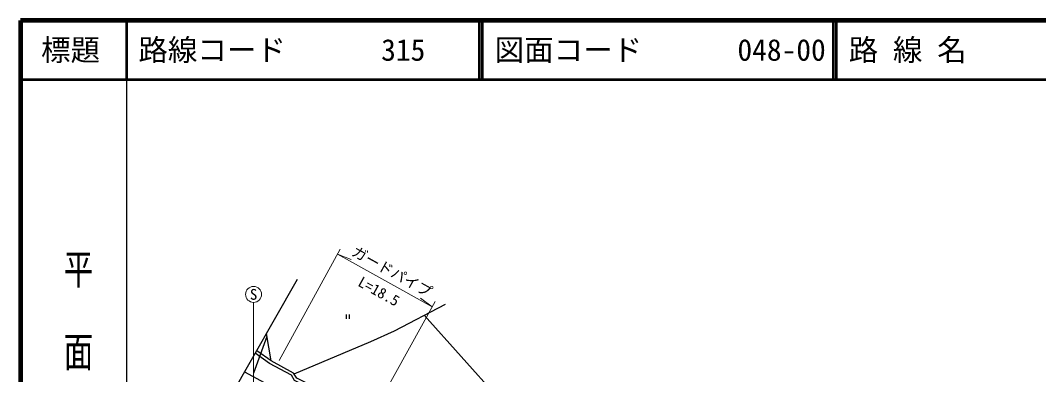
# Model space of a CAD drawing. Units: millimetres at full size, sheet at 1:1000; details may follow other scales. Extents: x 40000 to 680000, y 20000 to 380000.
# Drawn here: x 40000 to 212561, y 320030 to 380000 of the extents above; entities that cross this region are included whole.
import ezdxf
from ezdxf.enums import TextEntityAlignment as Align

# ---------------------------------------------------------------- set-up
doc = ezdxf.new("R2010")
doc.units = ezdxf.units.MM
doc.header["$LTSCALE"] = 1000
for name, color, linetype, lineweight in [('M-BGD', 7, 'Continuous', 25), ('M-BGD-HTXT', 7, 'Continuous', 13), ('M-BMK-OTRS', 5, 'Continuous', 25), ('M-STR-HTXT', 7, 'Continuous', 13), ('M-TTL', 2, 'Continuous', 140), ('M-TTL-BAND', 7, 'Continuous', 25), ('M-TTL-LINE', 7, 'Continuous', 50)]:
    doc.layers.add(name, color=color, linetype=linetype, lineweight=lineweight)
doc.layers.add('M-TTL-TXT', color=7, linetype='Continuous')
doc.styles.add('@ＭＳ ゴシック', font='')
doc.styles.add('ＭＳ ゴシック', font='')
doc.styles.get('@ＭＳ ゴシック').set_extended_font_data('@MS Gothic')
doc.styles.get('ＭＳ ゴシック').set_extended_font_data('MS Gothic')

msp = doc.modelspace()

# ---------------------------------------------------------------- linework, layer by layer
at = {"layer": 'M-BGD'}
for p, q in [((95232, 330228), (95232, 329445)), ((95699, 330228), (95699, 329445)), ((134543, 301087), (108443, 330068)), ((79560, 320351), (81817, 326533)), ((82507, 322343), (81738, 327016)), ((82244, 321918), (79806, 323635)), ((82507, 322343), (80055, 324071))]:
    msp.add_line(p, q, dxfattribs=at)
for points in [[(86376, 320144), (99386, 325645), (103420, 327445), (112026, 331939)], [(132203, 299978), (126844, 301728), (121779, 303505), (116315, 305605), (113477, 306721), (104062, 310730), (94661, 315039), (86481, 319023), (85924, 319924), (82244, 321918)], [(132358, 300453), (127005, 302201), (121951, 303974), (116496, 306071), (113667, 307184), (104264, 311188), (94874, 315491), (86830, 319410), (86279, 320301), (82507, 322343)], [(78000, 320473), (85979, 316131), (96806, 310850), (106556, 306490), (117320, 302123), (123829, 299764), (130849, 297426)]]:
    msp.add_lwpolyline(points, dxfattribs=at)
at = {"layer": 'M-BGD-HTXT'}
msp.add_line((79531, 316463), (79525, 332262), dxfattribs=at)
msp.add_circle((79525, 333612), 1350, dxfattribs=at)
at = {"layer": 'M-BMK-OTRS'}
msp.add_line((58443, 286239), (86979, 336192), dxfattribs=at)
at = {"layer": 'M-STR-HTXT'}
for p, q in [((83855, 322413), (94222, 341282)), ((93753, 340398), (109794, 331521)), ((93753, 340398), (96046, 339520)), ((99880, 313607), (110278, 332396)), ((109794, 331521), (107832, 332997))]:
    msp.add_line(p, q, dxfattribs=at)
at = {"layer": 'M-TTL'}
for p, q in [((40000, 380000), (40000, 20000)), ((680000, 380000), (40000, 380000))]:
    msp.add_line(p, q, dxfattribs=at)
at = {"layer": 'M-TTL-BAND'}
msp.add_line((58000, 370000), (58000, 20000), dxfattribs=at)
at = {"layer": 'M-TTL-LINE'}
for p, q in [((58000, 380000), (58000, 370000)), ((117750, 380000), (117750, 370000)), ((118250, 380000), (118250, 370000)), ((177750, 380000), (177750, 370000)), ((178250, 380000), (178250, 370000)), ((40000, 370000), (680000, 370000))]:
    msp.add_line(p, q, dxfattribs=at)

# ---------------------------------------------------------------- texts
at = {"layer": 'M-BGD-HTXT', "style": 'ＭＳ ゴシック'}
msp.add_text('S', height=1833, dxfattribs=at).set_placement((79525, 333612), align=Align.MIDDLE_CENTER)
at = {"layer": 'M-STR-HTXT', "style": 'ＭＳ ゴシック'}
for s, p in [('ガードパイプ', (102287, 336203)), ('L=18.5', (100049, 332844))]:
    msp.add_text(s, height=1833, rotation=331.039, dxfattribs=at).set_placement(p, align=Align.BOTTOM_CENTER)
at = {"layer": 'M-TTL-BAND', "style": '@ＭＳ ゴシック', "width": 1.4}
msp.add_text('平  面  図', height=3666, rotation=270, dxfattribs=at).set_placement((49777, 306475), align=Align.MIDDLE_RIGHT)
at = {"layer": 'M-TTL-TXT', "style": 'ＭＳ ゴシック'}
msp.add_text('標題', height=3666, dxfattribs=at).set_placement((48500, 375000), align=Align.MIDDLE_CENTER)
for s, p in [('路線コード', (60000, 375000)), ('315', (101142, 375000)), ('図面コード', (120380, 375000)), ('048-00', (161521, 375000)), ('路 線 名', (180380, 375000))]:
    msp.add_text(s, height=3666, dxfattribs=at).set_placement(p, align=Align.MIDDLE_LEFT)

doc.saveas('drawing.dxf')
